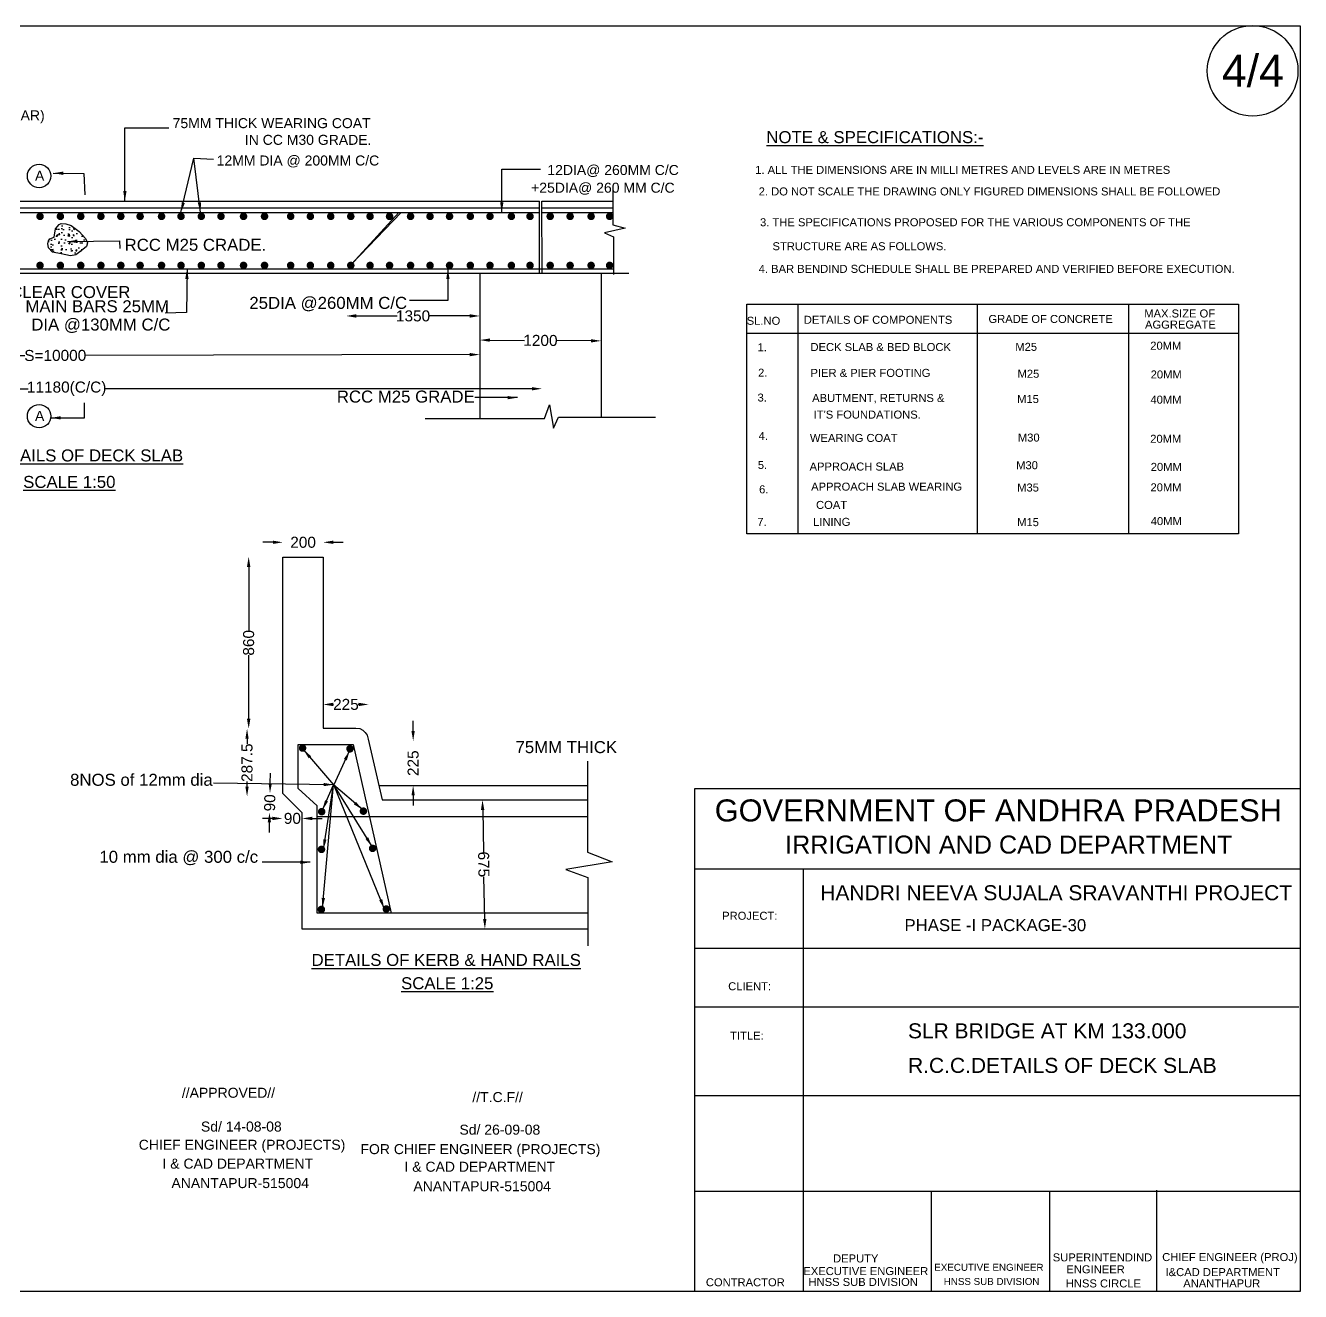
# Model space of a CAD drawing. Header units: millimetres. Extents: x 105 to 21186, y 1546 to 14196.
# Drawn here: x 8444 to 21186, y 1546 to 14196 of the extents above; entities that cross this region are included whole.
import ezdxf

# ---------------------------------------------------------------- set-up
doc = ezdxf.new("R2010")
doc.units = ezdxf.units.MM
doc.header["$MEASUREMENT"] = 0
for name, color, linetype in [('DIMENSION', 7, 'Continuous'), ('DRAWING', 7, 'Continuous'), ('TEXT', 7, 'Continuous')]:
    doc.layers.add(name, color=color, linetype=linetype)
doc.styles.get("Standard").update_dxf_attribs({"font": 'arial.ttf'})
doc.dimstyles.get("Standard").update_dxf_attribs({"dimtxt": 110, "dimasz": 100, "dimexe": 0.18, "dimexo": 0.0625, "dimgap": 0.09, "dimtad": 0, "dimdec": 0, "dimzin": 0, "dimdsep": 46, "dimtxsty": 'Standard', "dimcen": 0.09, "dimse1": 1, "dimse2": 1, "dimadec": 0, "dimazin": 0, "dimtfac": 1, "dimtdec": 0, "dimtofl": 0, "dimtmove": 0, "dimatfit": 3, "dimfxl": 1, "dimtolj": 1, "dimtzin": 0, "dimarcsym": 0})

# ---------------------------------------------------------------- blocks, each defined once
blk = doc.blocks.new('*D16')
at = {"layer": 'Defpoints', "color": 0, "transparency": 16777216}
for p in [(12999, 6459), (13023, 5168), (13035, 5168)]:
    blk.add_point(p, dxfattribs=at)
at = {"layer": 'DIMENSION', "color": 0, "lineweight": -2, "transparency": 16777216}
for p, q in [((13013, 6359), (13021, 5936)), ((13033, 5268), (13025, 5691))]:
    blk.add_line(p, q, dxfattribs=at)
at = {"layer": 'DIMENSION', "color": 0, "transparency": 16777216}
for points in [[(13029, 6359), (12996, 6359), (13011, 6459)], [(13050, 5268), (13017, 5268), (13035, 5168)]]:
    blk.add_solid(points, dxfattribs=at)
at = {"layer": 'DIMENSION', "color": 0, "transparency": 16777216, "insert": (13023, 5814), "char_height": 110, "attachment_point": 5, "rotation": 271.0811}
blk.add_mtext('\\A1;675', dxfattribs=at)
blk = doc.blocks.new('*D17')
at = {"layer": 'Defpoints', "color": 0, "transparency": 16777216}
for p in [(11012, 6330), (11012, 6273), (11209, 6330)]:
    blk.add_point(p, dxfattribs=at)
at = {"layer": 'DIMENSION', "color": 0, "lineweight": -2, "transparency": 16777216}
for p, q in [((10912, 6273), (10812, 6273)), ((11309, 6273), (11409, 6273))]:
    blk.add_line(p, q, dxfattribs=at)
at = {"layer": 'DIMENSION', "color": 0, "transparency": 16777216}
for points in [[(10912, 6290), (10912, 6256), (11012, 6273)], [(11309, 6290), (11309, 6256), (11209, 6273)]]:
    blk.add_solid(points, dxfattribs=at)
at = {"layer": 'DIMENSION', "color": 0, "transparency": 16777216, "insert": (11111, 6273), "char_height": 110, "attachment_point": 5}
blk.add_mtext('\\A1;90', dxfattribs=at)
blk = doc.blocks.new('*D18')
at = {"layer": 'Defpoints', "color": 0, "transparency": 16777216}
for p in [(11016, 6522), (10883, 6333), (11012, 6330)]:
    blk.add_point(p, dxfattribs=at)
at = {"layer": 'DIMENSION', "color": 0, "lineweight": -2, "transparency": 16777216}
for p, q in [((10889, 6625), (10892, 6725)), ((10880, 6233), (10878, 6133))]:
    blk.add_line(p, q, dxfattribs=at)
at = {"layer": 'DIMENSION', "color": 0, "transparency": 16777216}
for points in [[(10873, 6625), (10906, 6625), (10887, 6525)], [(10864, 6234), (10897, 6233), (10883, 6333)]]:
    blk.add_solid(points, dxfattribs=at)
at = {"layer": 'DIMENSION', "color": 0, "transparency": 16777216, "insert": (10885, 6429), "char_height": 110, "attachment_point": 5, "rotation": 88.7018}
blk.add_mtext('\\A1;90', dxfattribs=at)
blk = doc.blocks.new('*D19')
at = {"layer": 'Defpoints', "color": 0, "transparency": 16777216}
for p in [(10627, 7169), (10658, 7169), (10627, 6492)]:
    blk.add_point(p, dxfattribs=at)
at = {"layer": 'DIMENSION', "color": 0, "lineweight": -2, "transparency": 16777216}
for p, q in [((10658, 7069), (10658, 7017)), ((10658, 6592), (10658, 6643))]:
    blk.add_line(p, q, dxfattribs=at)
at = {"layer": 'DIMENSION', "color": 0, "transparency": 16777216}
for points in [[(10641, 7069), (10674, 7069), (10658, 7169)], [(10641, 6592), (10674, 6592), (10658, 6492)]]:
    blk.add_solid(points, dxfattribs=at)
at = {"layer": 'DIMENSION', "color": 0, "transparency": 16777216, "insert": (10658, 6830), "char_height": 110, "attachment_point": 5, "rotation": 90}
blk.add_mtext('\\A1;287.5', dxfattribs=at)
blk = doc.blocks.new('*D20')
at = {"layer": 'Defpoints', "color": 0, "transparency": 16777216}
for p in [(11419, 7412), (11872, 7412), (11872, 7412)]:
    blk.add_point(p, dxfattribs=at)
at = {"layer": 'DIMENSION', "color": 0, "lineweight": -2, "transparency": 16777216}
for p, q in [((11519, 7412), (11523, 7412)), ((11772, 7412), (11769, 7412))]:
    blk.add_line(p, q, dxfattribs=at)
at = {"layer": 'DIMENSION', "color": 0, "transparency": 16777216}
for points in [[(11519, 7429), (11519, 7395), (11419, 7412)], [(11772, 7429), (11772, 7395), (11872, 7412)]]:
    blk.add_solid(points, dxfattribs=at)
at = {"layer": 'DIMENSION', "color": 0, "transparency": 16777216, "insert": (11646, 7412), "char_height": 110, "attachment_point": 5}
blk.add_mtext('\\A1;225', dxfattribs=at)
blk = doc.blocks.new('*D21')
at = {"layer": 'Defpoints', "color": 0, "transparency": 16777216}
for p in [(12318, 7047), (12322, 7047), (12322, 6603)]:
    blk.add_point(p, dxfattribs=at)
at = {"layer": 'DIMENSION', "color": 0, "lineweight": -2, "transparency": 16777216}
for p, q in [((12318, 7147), (12318, 7247)), ((12318, 6503), (12318, 6403))]:
    blk.add_line(p, q, dxfattribs=at)
at = {"layer": 'DIMENSION', "color": 0, "transparency": 16777216}
for points in [[(12301, 7147), (12334, 7147), (12318, 7047)], [(12301, 6503), (12334, 6503), (12318, 6603)]]:
    blk.add_solid(points, dxfattribs=at)
at = {"layer": 'DIMENSION', "color": 0, "transparency": 16777216, "insert": (12318, 6825), "char_height": 110, "attachment_point": 5, "rotation": 90}
blk.add_mtext('\\A1;225', dxfattribs=at)
blk = doc.blocks.new('*D22')
at = {"layer": 'Defpoints', "color": 0, "transparency": 16777216}
for p in [(10658, 8887), (10674, 8887), (10658, 7169)]:
    blk.add_point(p, dxfattribs=at)
at = {"layer": 'DIMENSION', "color": 0, "lineweight": -2, "transparency": 16777216}
for p, q in [((10674, 8787), (10674, 8149)), ((10674, 7269), (10674, 7906))]:
    blk.add_line(p, q, dxfattribs=at)
at = {"layer": 'DIMENSION', "color": 0, "transparency": 16777216}
for points in [[(10657, 8787), (10691, 8787), (10674, 8887)], [(10657, 7269), (10691, 7269), (10674, 7169)]]:
    blk.add_solid(points, dxfattribs=at)
at = {"layer": 'DIMENSION', "color": 0, "transparency": 16777216, "insert": (10674, 8028), "char_height": 110, "attachment_point": 5, "rotation": 90}
blk.add_mtext('\\A1;860', dxfattribs=at)
blk = doc.blocks.new('*D23')
at = {"layer": 'Defpoints', "color": 0, "transparency": 16777216}
for p in [(11419, 9032), (11016, 8885), (11419, 8885)]:
    blk.add_point(p, dxfattribs=at)
at = {"layer": 'DIMENSION', "color": 0, "lineweight": -2, "transparency": 16777216}
for p, q in [((10916, 9032), (10816, 9032)), ((11519, 9032), (11619, 9032))]:
    blk.add_line(p, q, dxfattribs=at)
at = {"layer": 'DIMENSION', "color": 0, "transparency": 16777216}
for points in [[(10916, 9049), (10916, 9016), (11016, 9032)], [(11519, 9049), (11519, 9016), (11419, 9032)]]:
    blk.add_solid(points, dxfattribs=at)
at = {"layer": 'DIMENSION', "color": 0, "transparency": 16777216, "insert": (11218, 9032), "char_height": 110, "attachment_point": 5}
blk.add_mtext('\\A1;200', dxfattribs=at)
blk = doc.blocks.new('*D25')
at = {"layer": 'Defpoints', "color": 0, "transparency": 16777216}
for p in [(4498, 10871), (12984, 10908), (12984, 10889)]:
    blk.add_point(p, dxfattribs=at)
at = {"layer": 'DIMENSION', "color": 0, "lineweight": -2, "transparency": 16777216}
for p, q in [((4598, 10890), (8438, 10898)), ((12884, 10908), (9044, 10900))]:
    blk.add_line(p, q, dxfattribs=at)
at = {"layer": 'DIMENSION', "color": 0, "transparency": 16777216}
for points in [[(4598, 10907), (4598, 10874), (4498, 10890)], [(12884, 10924), (12884, 10891), (12984, 10908)]]:
    blk.add_solid(points, dxfattribs=at)
at = {"layer": 'DIMENSION', "color": 0, "transparency": 16777216, "insert": (8741, 10899), "char_height": 110, "attachment_point": 5, "rotation": 0.118}
blk.add_mtext('\\A1;S=10000', dxfattribs=at)
blk = doc.blocks.new('*D28')
at = {"layer": 'Defpoints', "color": 0, "transparency": 16777216}
for p in [(4106, 10567), (4106, 10562), (13605, 10562)]:
    blk.add_point(p, dxfattribs=at)
at = {"layer": 'DIMENSION', "color": 0, "lineweight": -2, "transparency": 16777216}
for p, q in [((4206, 10567), (8469, 10567)), ((13505, 10567), (9241, 10567))]:
    blk.add_line(p, q, dxfattribs=at)
at = {"layer": 'DIMENSION', "color": 0, "transparency": 16777216}
for points in [[(4206, 10583), (4206, 10550), (4106, 10567)], [(13505, 10583), (13505, 10550), (13605, 10567)]]:
    blk.add_solid(points, dxfattribs=at)
at = {"layer": 'DIMENSION', "color": 0, "transparency": 16777216, "insert": (8855, 10567), "char_height": 110, "attachment_point": 5}
blk.add_mtext('\\A1;11180(C/C)', dxfattribs=at)
blk = doc.blocks.new('*D29')
at = {"layer": 'Defpoints', "color": 0, "transparency": 16777216}
for p in [(11649, 11298), (11649, 11294), (12984, 11298)]:
    blk.add_point(p, dxfattribs=at)
at = {"layer": 'DIMENSION', "color": 0, "lineweight": -2, "transparency": 16777216}
for p, q in [((11749, 11294), (12158, 11294)), ((12884, 11294), (12476, 11294))]:
    blk.add_line(p, q, dxfattribs=at)
at = {"layer": 'DIMENSION', "color": 0, "transparency": 16777216}
for points in [[(11749, 11311), (11749, 11277), (11649, 11294)], [(12884, 11311), (12884, 11277), (12984, 11294)]]:
    blk.add_solid(points, dxfattribs=at)
at = {"layer": 'DIMENSION', "color": 0, "transparency": 16777216, "insert": (12317, 11294), "char_height": 110, "attachment_point": 5}
blk.add_mtext('\\A1;1350', dxfattribs=at)
blk = doc.blocks.new('*D30')
at = {"layer": 'Defpoints', "color": 0, "transparency": 16777216}
for p in [(12984, 11041), (14196, 11045), (14196, 11033)]:
    blk.add_point(p, dxfattribs=at)
at = {"layer": 'DIMENSION', "color": 0, "lineweight": -2, "transparency": 16777216}
for p, q in [((13085, 11053), (13431, 11050)), ((14096, 11046), (13749, 11048))]:
    blk.add_line(p, q, dxfattribs=at)
at = {"layer": 'DIMENSION', "color": 0, "transparency": 16777216}
for points in [[(13085, 11069), (13084, 11036), (12985, 11053)], [(14096, 11062), (14096, 11029), (14196, 11045)]]:
    blk.add_solid(points, dxfattribs=at)
at = {"layer": 'DIMENSION', "color": 0, "transparency": 16777216, "insert": (13590, 11049), "char_height": 110, "attachment_point": 5, "rotation": 359.614}
blk.add_mtext('\\A1;1200', dxfattribs=at)

msp = doc.modelspace()

# ---------------------------------------------------------------- hatches: boundary and pattern name
at = {"layer": 'DRAWING'}
h = msp.add_hatch(dxfattribs=at)
h.set_pattern_fill('AR-CONC', color=256, scale=20)
h.set_pattern_definition([(50, (0, 0), (143.452, -12.5504), [15, -165]), (355, (0, 0), (-27.7503, 150.4384), [12, -132]), (100.4514, (11.95, -1.05), (115.7018, 137.888), [12.748, -140.2284]), (46.1842, (0, 40), (213.4483, -33.1039), [22.5, -247.5]), (96.6356, (17.79, 37.24), (186.9324, 194.8237), [19.122, -210.3428]), (351.1842, (0, 40), (186.9324, 194.8237), [18, -198]), (21, (20, 30), (119.3814, -80.5238), [15, -165]), (326, (20, 30), (48.663, 145.03), [12, -132]), (71.4514, (29.95, 23.29), (168.0445, 64.5062), [12.748, -140.2284]), (37.5, (0, 0), (2.43197, 66.57877), [0, -130.4, 0, -134, 0, -132.5]), (7.5, (0, 0), (52.6139, 78.88234), [0, -76.4, 0, -127.4, 0, -50.5]), (327.5, (-44.6, 0), (106.76449, -4.51097), [0, -50, 0, -156, 0, -207]), (317.5, (-64.6, 0), (116.63723, 20.021), [0, -65, 0, -103.6, 0, -147])])
h.paths.add_polyline_path([(9041.7, 12068.8), (8981.4, 12136.6), (8901, 12199.3), (8848.3, 12215.7), (8800.5, 12218.2), (8779.2, 12208.1), (8744, 12162.9), (8728.9, 12081.4), (8686.2, 12065.1), (8673.6, 12043.7), (8666.1, 12017.4), (8673.6, 11974.7), (8713.9, 11930.8), (8799.3, 11914.5), (8893.5, 11895.7), (8945, 11903.2), (9000.3, 11944.6), (9053, 11988.5), (9063.1, 12026.2)])

# ---------------------------------------------------------------- linework, layer by layer
for points in [[(14314.5, 12565.9), (14314.5, 12205.9)], [(4105.7, 12441.3), (4105.7, 11720.6), (13581, 11720.6), (13581, 12441.3)], [(4105.7, 12441.3), (13581, 12441.3)], [(4105.7, 12372.8), (13581, 12372.8)], [(13606.6, 11720.6), (13603.5, 12441.3)], [(13603.5, 12441.3), (14314.5, 12441.3)], [(13603.8, 12372.8), (14314.5, 12372.8)], [(4160.5, 12206.4), (4160.5, 12329), (13581, 12329)], [(11704.2, 11815.3), (12174.6, 12329)], [(13604, 12329), (14314.5, 12329)], [(8728.9, 12081.4), (8744, 12162.9), (8779.2, 12208.1), (8800.5, 12218.2), (8848.3, 12215.7), (8901, 12199.3), (8981.4, 12136.6), (9041.7, 12068.8), (9063.1, 12026.2), (9053, 11988.5), (9000.3, 11944.6), (8945, 11903.2), (8893.5, 11895.7), (8799.3, 11914.5), (8713.9, 11930.8), (8673.6, 11974.7), (8666.1, 12017.4), (8673.6, 12043.7), (8686.2, 12065.1), (8728.9, 12081.4)], [(14314.5, 12205.9), (14437.3, 12171.2), (14231.7, 12125.9), (14319.9, 12083.2)], [(14319.9, 12083.2), (14319.9, 12083.2), (14319.9, 11707.2)], [(4159.2, 11882.9), (4159.2, 11763.7), (14319.9, 11763.7)], [(12984.4, 11720.6), (12984.4, 10268.4)], [(13581, 11720.6), (14473, 11720.6)], [(14196, 11720.6), (14196, 10282.7)], [(12436.6, 10268.4), (13630.3, 10268.4), (13679, 10405.7), (13721.9, 10171.2), (13770.6, 10282.7), (14741, 10282.7)], [(14062.8, 5167.8), (11209.1, 5167.8), (11209.1, 6330.5), (11016.5, 6522.1), (11016.5, 8884.6), (11419.4, 8884.6), (11419.4, 7173.5), (11744.7, 7173.5), (11784.1, 7172.2), (11814.7, 7155.1), (11838, 7130.6), (11858.8, 7103.7), (11868.6, 7065.8), (12007.2, 6458.7), (14058.9, 6458.7)], [(14062.8, 5326.6), (11357.8, 5326.6), (11357.8, 6398.5), (11167.5, 6572.5), (11167.5, 7013.4), (11718.2, 7013.4), (12098.9, 5326.6)], [(14058.9, 6846.7), (14058.9, 5935.6), (14305.5, 5837.9), (13843.6, 5763.6), (14062.8, 5681.5), (14062.8, 4999.7)], [(11974.3, 6602.9), (14058.9, 6602.9)], [(11357.8, 6293.4), (14058.9, 6293.4)]]:
    msp.add_lwpolyline(points, dxfattribs=at)
at = {"layer": 'DRAWING', "const_width": 37.5}
for points in [[(8570.3, 12289, 1), (8607.8, 12289, 1)], [(8773.7, 12289, 1), (8811.2, 12289, 1)], [(8977.2, 12289, 1), (9014.7, 12289, 1)], [(9178.5, 12289, 1), (9216, 12289, 1)], [(9377.6, 12289, 1), (9415.1, 12289, 1)], [(9570.4, 12289, 1), (9607.9, 12289, 1)], [(9784.5, 12289, 1), (9822, 12289, 1)], [(9979.4, 12289, 1), (10016.9, 12289, 1)], [(10182.1, 12289, 1), (10219.6, 12289, 1)], [(10379.1, 12289, 1), (10416.6, 12289, 1)], [(10604, 12289, 1), (10641.5, 12289, 1)], [(10813.8, 12289, 1), (10851.3, 12289, 1)], [(11075.1, 12289, 1), (11112.6, 12289, 1)], [(11272.1, 12289, 1), (11309.6, 12289, 1)], [(11475.6, 12289, 1), (11513.1, 12289, 1)], [(11675.9, 12289, 1), (11713.4, 12289, 1)], [(11868.7, 12289, 1), (11906.2, 12289, 1)], [(12063.5, 12289, 1), (12101, 12289, 1)], [(12273.4, 12289, 1), (12310.9, 12289, 1)], [(12468.3, 12289, 1), (12505.8, 12289, 1)], [(12663.2, 12289, 1), (12700.7, 12289, 1)], [(12870.9, 12289, 1), (12908.4, 12289, 1)], [(13067, 12289, 1), (13104.5, 12289, 1)], [(13281.2, 12289, 1), (13318.7, 12289, 1)], [(13467.5, 12289, 1), (13505, 12289, 1)], [(13668.8, 12289, 1), (13706.3, 12289, 1)], [(13868, 12289, 1), (13905.5, 12289, 1)], [(14077.8, 12289, 1), (14115.3, 12289, 1)], [(14262.9, 12289, 1), (14300.4, 12289, 1)], [(8570.3, 11799.1, 1), (8607.8, 11799.1, 1)], [(8773.7, 11799.1, 1), (8811.2, 11799.1, 1)], [(8977.2, 11799.1, 1), (9014.7, 11799.1, 1)], [(9178.5, 11799.1, 1), (9216, 11799.1, 1)], [(9377.6, 11799.1, 1), (9415.1, 11799.1, 1)], [(9570.4, 11799.1, 1), (9607.9, 11799.1, 1)], [(9784.5, 11799.1, 1), (9822, 11799.1, 1)], [(9979.4, 11799.1, 1), (10016.9, 11799.1, 1)], [(10182.1, 11799.1, 1), (10219.6, 11799.1, 1)], [(10379.1, 11799.1, 1), (10416.6, 11799.1, 1)], [(10604, 11799.1, 1), (10641.5, 11799.1, 1)], [(10813.8, 11799.1, 1), (10851.3, 11799.1, 1)], [(11075.1, 11799.1, 1), (11112.6, 11799.1, 1)], [(11272.1, 11799.1, 1), (11309.6, 11799.1, 1)], [(11475.6, 11799.1, 1), (11513.1, 11799.1, 1)], [(11675.9, 11799.1, 1), (11713.4, 11799.1, 1)], [(11868.7, 11799.1, 1), (11906.2, 11799.1, 1)], [(12063.5, 11799.1, 1), (12101, 11799.1, 1)], [(12273.4, 11799.1, 1), (12310.9, 11799.1, 1)], [(12468.3, 11799.1, 1), (12505.8, 11799.1, 1)], [(12663.2, 11799.1, 1), (12700.7, 11799.1, 1)], [(12870.9, 11799.1, 1), (12908.4, 11799.1, 1)], [(13067, 11799.1, 1), (13104.5, 11799.1, 1)], [(13281.2, 11799.1, 1), (13318.7, 11799.1, 1)], [(13467.5, 11799.1, 1), (13505, 11799.1, 1)], [(13668.8, 11799.1, 1), (13706.3, 11799.1, 1)], [(13868, 11799.1, 1), (13905.5, 11799.1, 1)], [(14077.8, 11799.1, 1), (14115.3, 11799.1, 1)], [(14262.9, 11799.1, 1), (14300.4, 11799.1, 1)], [(11194.1, 6976.3, 1), (11231.6, 6976.3, 1)], [(11668, 6968.9, 1), (11705.5, 6968.9, 1)], [(11385.3, 6340.7, 1), (11422.8, 6340.7, 1)], [(11802.1, 6345.7, 1), (11839.6, 6345.7, 1)], [(11382.8, 5964, 1), (11420.3, 5964, 1)], [(11893.9, 5973.9, 1), (11931.4, 5973.9, 1)], [(11381.8, 5363.8, 1), (11419.3, 5363.8, 1)], [(12031.1, 5367.7, 1), (12068.6, 5367.7, 1)]]:
    msp.add_lwpolyline(points, format="xyb", close=True, dxfattribs=at)
at = {"layer": 'TEXT'}
for p, q in [((16161.4, 11412.9), (16161.4, 9120.2)), ((17956, 11413.3), (17956, 9119.1)), ((19468.4, 11413.5), (19468.4, 9118.8)), ((15652.7, 11123.2), (20566.7, 11123.2)), ((15132.5, 5768.8), (21176.7, 5768.8)), ((16217, 5769.3), (16217, 1549.7)), ((15134.7, 4976.4), (21182.3, 4976.4)), ((15135, 4389.2), (21171.3, 4389.2)), ((15133.2, 3505.4), (21186.5, 3505.4)), ((15129.9, 2548.6), (21178.6, 2548.6)), ((17495, 2553.6), (17495, 1548.7)), ((18679.2, 2549.9), (18679.2, 1552.1)), ((19748.1, 2558.4), (19748.1, 1553.2))]:
    msp.add_line(p, q, dxfattribs=at)
for points in [[(21182.9, 1546.2), (105.1, 1546.2), (105.1, 14193.6), (21182.9, 14193.6)], [(15653.8, 11412.9), (20565.2, 11412.9), (20565.2, 9115.5), (15653.8, 9115.5)], [(15132.4, 6573), (21182.9, 6573), (21182.9, 1546.2), (15132.4, 1546.2)]]:
    msp.add_lwpolyline(points, close=True, dxfattribs=at)
msp.add_lwpolyline([(11704.2, 11815.3), (12199.8, 12329)], dxfattribs=at)
for centre, radius in [((20708.3, 13743.1), 453), ((8579.1, 12692.6), 117), ((8579.1, 10292.6), 117)]:
    msp.add_circle(centre, radius, dxfattribs=at)

# ---------------------------------------------------------------- texts
for s, height, p in [('4/4', 320, (20400.2, 13583.8)), ('BENT UP BARS(EVERY ALTERNATE BAR)', 100, (5856.5, 13248.2)), ('75MM THICK WEARING COAT', 100, (9914.2, 13170.6)), ('%%UNOTE & SPECIFICATIONS:-', 120, (15847.9, 13020.8)), ('IN CC M30 GRADE.', 100, (10635.9, 13003.7)), ('12MM DIA @ 200MM C/C', 100, (10354.2, 12797.3)), ('A', 100, (8538.5, 12645.3)), ('12DIA@ 260MM C/C', 100, (13659.2, 12702.4)), ('1. ALL THE DIMENSIONS ARE IN MILLI METRES AND LEVELS ARE IN METRES', 80, (15736.6, 12713.8)), ('+25DIA@ 260 MM C/C', 100, (13496.9, 12525.4)), ('2. DO NOT SCALE THE DRAWING ONLY FIGURED DIMENSIONS SHALL BE FOLLOWED', 80, (15771.3, 12498.2)), ('3. THE SPECIFICATIONS PROPOSED FOR THE VARIOUS COMPONENTS OF THE', 80, (15785, 12190.2)), ('RCC M25 CRADE.', 120, (9434.3, 11944.8)), ('STRUCTURE ARE AS FOLLOWS.', 80, (15909.5, 11950.6)), ('4. BAR BENDIND SCHEDULE SHALL BE PREPARED AND VERIFIED BEFORE EXECUTION.', 80, (15771.3, 11724.7)), ('40MM CLEAR COVER', 120, (7778.1, 11473)), ('25DIA @260MM C/C', 120, (10680.7, 11364.6)), ('MAIN BARS 25MM', 120, (8442.9, 11330.6)), ('MAX.SIZE OF', 80, (19625, 11278.7)), ('DIA @130MM C/C', 120, (8501.2, 11148.1)), ('SL.NO', 80, (15651.9, 11205.7)), ('DETAILS OF COMPONENTS', 80, (16222.6, 11215.4)), ('  GRADE OF CONCRETE', 80, (18005.9, 11223.9)), ('AGGREGATE', 80, (19632.6, 11167.6)), ('1.', 80, (15760, 10940.8)), ('DECK SLAB & BED BLOCK', 80, (16289.1, 10943.5)), ('M25', 80, (18336.1, 10945.3)), ('20MM', 80, (19684.9, 10956.7)), ('2.', 80, (15765.4, 10687)), ('PIER & PIER FOOTING', 80, (16289.1, 10685)), ('M25', 80, (18358.6, 10676.6)), ('20MM', 80, (19689, 10669.3)), ('RCC M25 GRADE', 120, (11555.2, 10428.2)), ('3.', 80, (15760, 10438.5)), ('ABUTMENT, RETURNS &', 80, (16305.8, 10434.5)), ('M15', 80, (18354.4, 10424)), ('40MM', 80, (19687, 10417.8)), ('A', 100, (8538.5, 10245.4)), ("IT'S FOUNDATIONS.", 80, (16321.3, 10268.4)), ('4.', 80, (15770.6, 10056)), ('WEARING COAT', 80, (16283.6, 10035.1)), ('M30', 80, (18361.8, 10038.7)), ('20MM', 80, (19684.7, 10026.7)), ('%%URCC DETAILS OF DECK SLAB', 120, (7644, 9840.2)), ('5.', 80, (15762.8, 9764.9)), ('APPROACH SLAB', 80, (16280, 9749.3)), ('M30', 80, (18344.8, 9762.5)), ('20MM', 80, (19689.8, 9745.8)), ('%%USCALE 1:50', 120, (8420.2, 9575.7)), ('6.', 80, (15775.7, 9521.5)), ('APPROACH SLAB WEARING', 80, (16295.6, 9548.5)), ('M35', 80, (18354.7, 9539.7)), ('20MM', 80, (19687.3, 9541.5)), ('COAT', 80, (16344.6, 9365.7)), ('7.', 80, (15757.6, 9196.2)), ('LINING', 80, (16314.8, 9196.6)), ('M15', 80, (18354.7, 9193.6)), ('40MM', 80, (19690.1, 9204.3)), ('75MM THICK', 120, (13341.1, 6925.7)), ('8NOS of 12mm dia ', 120, (8889.3, 6599.2)), ('GOVERNMENT OF ANDHRA PRADESH', 220, (15332, 6243.1)), ('IRRIGATION AND CAD DEPARTMENT', 180, (16035.5, 5921.9)), ('10 mm dia @ 300 c/c', 120, (9182.1, 5829.8)), ('HANDRI NEEVA SUJALA SRAVANTHI PROJECT', 150, (16386.9, 5455.9)), ('PROJECT:', 80, (15406.3, 5260.6)), ('PHASE -I PACKAGE-30', 120, (17228.3, 5146.8)), ('%%UDETAILS OF KERB & HAND RAILS', 120, (11302.5, 4799.2)), ('%%USCALE 1:25', 120, (12197.2, 4566.3)), ('CLIENT:', 80, (15466.5, 4556.2)), ('SLR BRIDGE AT KM 133.000', 150, (17263.4, 4075.8)), ('TITLE:', 80, (15486.7, 4062.4)), ('R.C.C.DETAILS OF DECK SLAB', 150, (17264, 3730.3)), ('//APPROVED//', 100, (10006.4, 3482)), ('//T.C.F//', 100, (12909.9, 3438.9)), ('Sd/ 14-08-08', 100, (10196.9, 3144.3)), ('Sd/ 26-09-08', 100, (12780.6, 3113.1)), ('  CHIEF ENGINEER (PROJECTS)', 100, (9497.9, 2962.4)), ('FOR CHIEF ENGINEER (PROJECTS)', 100, (11791.2, 2918.7)), ('I & CAD DEPARTMENT', 100, (9812.8, 2774)), ('I & CAD DEPARTMENT', 100, (12231.2, 2742.8)), ('ANANTAPUR-515004', 100, (9902.2, 2579.4)), ('ANANTAPUR-515004', 100, (12320.7, 2548.1)), ('DEPUTY', 80, (16514.7, 1836.6)), ('SUPERINTENDIND', 80, (18710.7, 1847.1)), ('CHIEF ENGINEER (PROJ)', 80, (19804.2, 1850.1)), ('EXECUTIVE ENGINEER', 80, (16217.8, 1710.3)), ('EXECUTIVE ENGINEER', 70, (17526, 1752.8)), ('ENGINEER', 80, (18846.4, 1727.8)), ('CONTRACTOR', 80, (15243.5, 1598.2)), ('HNSS SUB DIVISION', 80, (16269.3, 1601.5)), ('HNSS SUB DIVISION', 70, (17620.9, 1611.4)), ('HNSS CIRCLE', 80, (18840.9, 1586.8)), ('I&CAD DEPARTMENT', 80, (19838, 1699.9)), ('ANANTHAPUR', 80, (20014.6, 1587.3))]:
    msp.add_text(s, height=height, dxfattribs=at).set_placement(p)

# ---------------------------------------------------------------- dimensions: what is measured, and where the dimension line sits
at = {"layer": 'DIMENSION'}
for p1, p2, distance, text, picture, middle in [((12984.4, 11298.1), (11648.9, 11298.1), 4.1, '1350', '*D29', (12316.7, 11294)), ((12984.4, 11041), (14196, 11032.8), 12.2, '1200', '*D30', (13590.3, 11049.1)), ((4497.8, 10871.4), (12984.4, 10888.9), 18.9, 'S=10000', '*D25', (8741.1, 10899)), ((13605.2, 10562.2), (4105.5, 10562.2), -4.5, '11180(C/C)', '*D28', (8855.3, 10566.7)), ((11016.5, 8884.6), (11419.4, 8884.6), 147.6, '200', '*D23', (11218, 9032.3)), ((10657.6, 7168.6), (10657.6, 8887), -16.4, '860', '*D22', (10674, 8027.8)), ((11419.4, 7412), (11872.3, 7412), 0, '225', '*D20', (11645.9, 7412)), ((10627.2, 6491.6), (10627.2, 7168.6), -30.5, '287.5', '*D19', (10657.6, 6830.1)), ((12321.6, 6602.9), (12321.6, 7046.9), 3.8, '225', '*D21', (12317.8, 6824.9)), ((11016.5, 6522.1), (11012.1, 6330.5), -129.5, '90', '*D18', (10884.8, 6429.2)), ((12998.8, 6458.7), (13023.1, 5167.8), 12.2, '675', '*D16', (13023.1, 5813.5)), ((11209.1, 6330.5), (11012.1, 6330.5), 57.4, '90', '*D17', (11110.6, 6273.1))]:
    dim = msp.add_aligned_dim(p1=p1, p2=p2, distance=distance, text=text, dimstyle='Standard', dxfattribs=at)
    dim.commit()
    dim.dimension.update_dxf_attribs({"geometry": picture, "text_midpoint": middle})

# ---------------------------------------------------------------- leaders
at = {"layer": 'TEXT'}
for points in [[(9436.7, 12441.3), (9436.7, 13172.2), (9876.9, 13172.2)], [(9997.4, 12329), (10126.4, 12869.8)], [(10193.7, 12329), (10126.4, 12869.8), (10322.6, 12861.4)], [(13203.8, 12329), (13203.8, 12761.4), (13591.3, 12761.4)], [(8720.6, 12720.6), (9025.9, 12718.3), (9035.2, 12505.6)], [(8863.2, 12037.4), (9383.2, 12045.8), (9386, 11967.6)], [(10057.9, 11763.7), (10054.1, 11329), (9838.6, 11321.5)], [(12665.3, 11763.7), (12665.3, 11446.9), (12281.5, 11446.9)], [(13361.9, 10477.9), (12932.8, 10477.9)], [(8694.9, 10275.7), (9032.5, 10275.7), (9032.5, 10427.1)], [(11221.4, 6959.6), (11522.5, 6610.5)], [(11682.4, 6950.6), (11526, 6610.5)], [(11522.5, 6610.5), (10322.3, 6624.5)], [(11411.5, 5379), (11522.5, 6610.5), (11526, 6610.5)], [(11412.1, 6357.6), (11522.5, 6610.5)], [(11420.3, 5964), (11522.5, 6610.5)], [(11811, 6361.6), (11522.5, 6610.5)], [(12031.1, 5367.7), (11526, 6610.5)], [(11906.9, 5991.8), (11526, 6610.5)], [(11289.8, 5834.7), (10807.9, 5834.7)]]:
    msp.add_leader(points, dimstyle='Standard', override={"dimgap": 0.09, "dimtad": 0}, dxfattribs=at)

doc.saveas('drawing.dxf')
